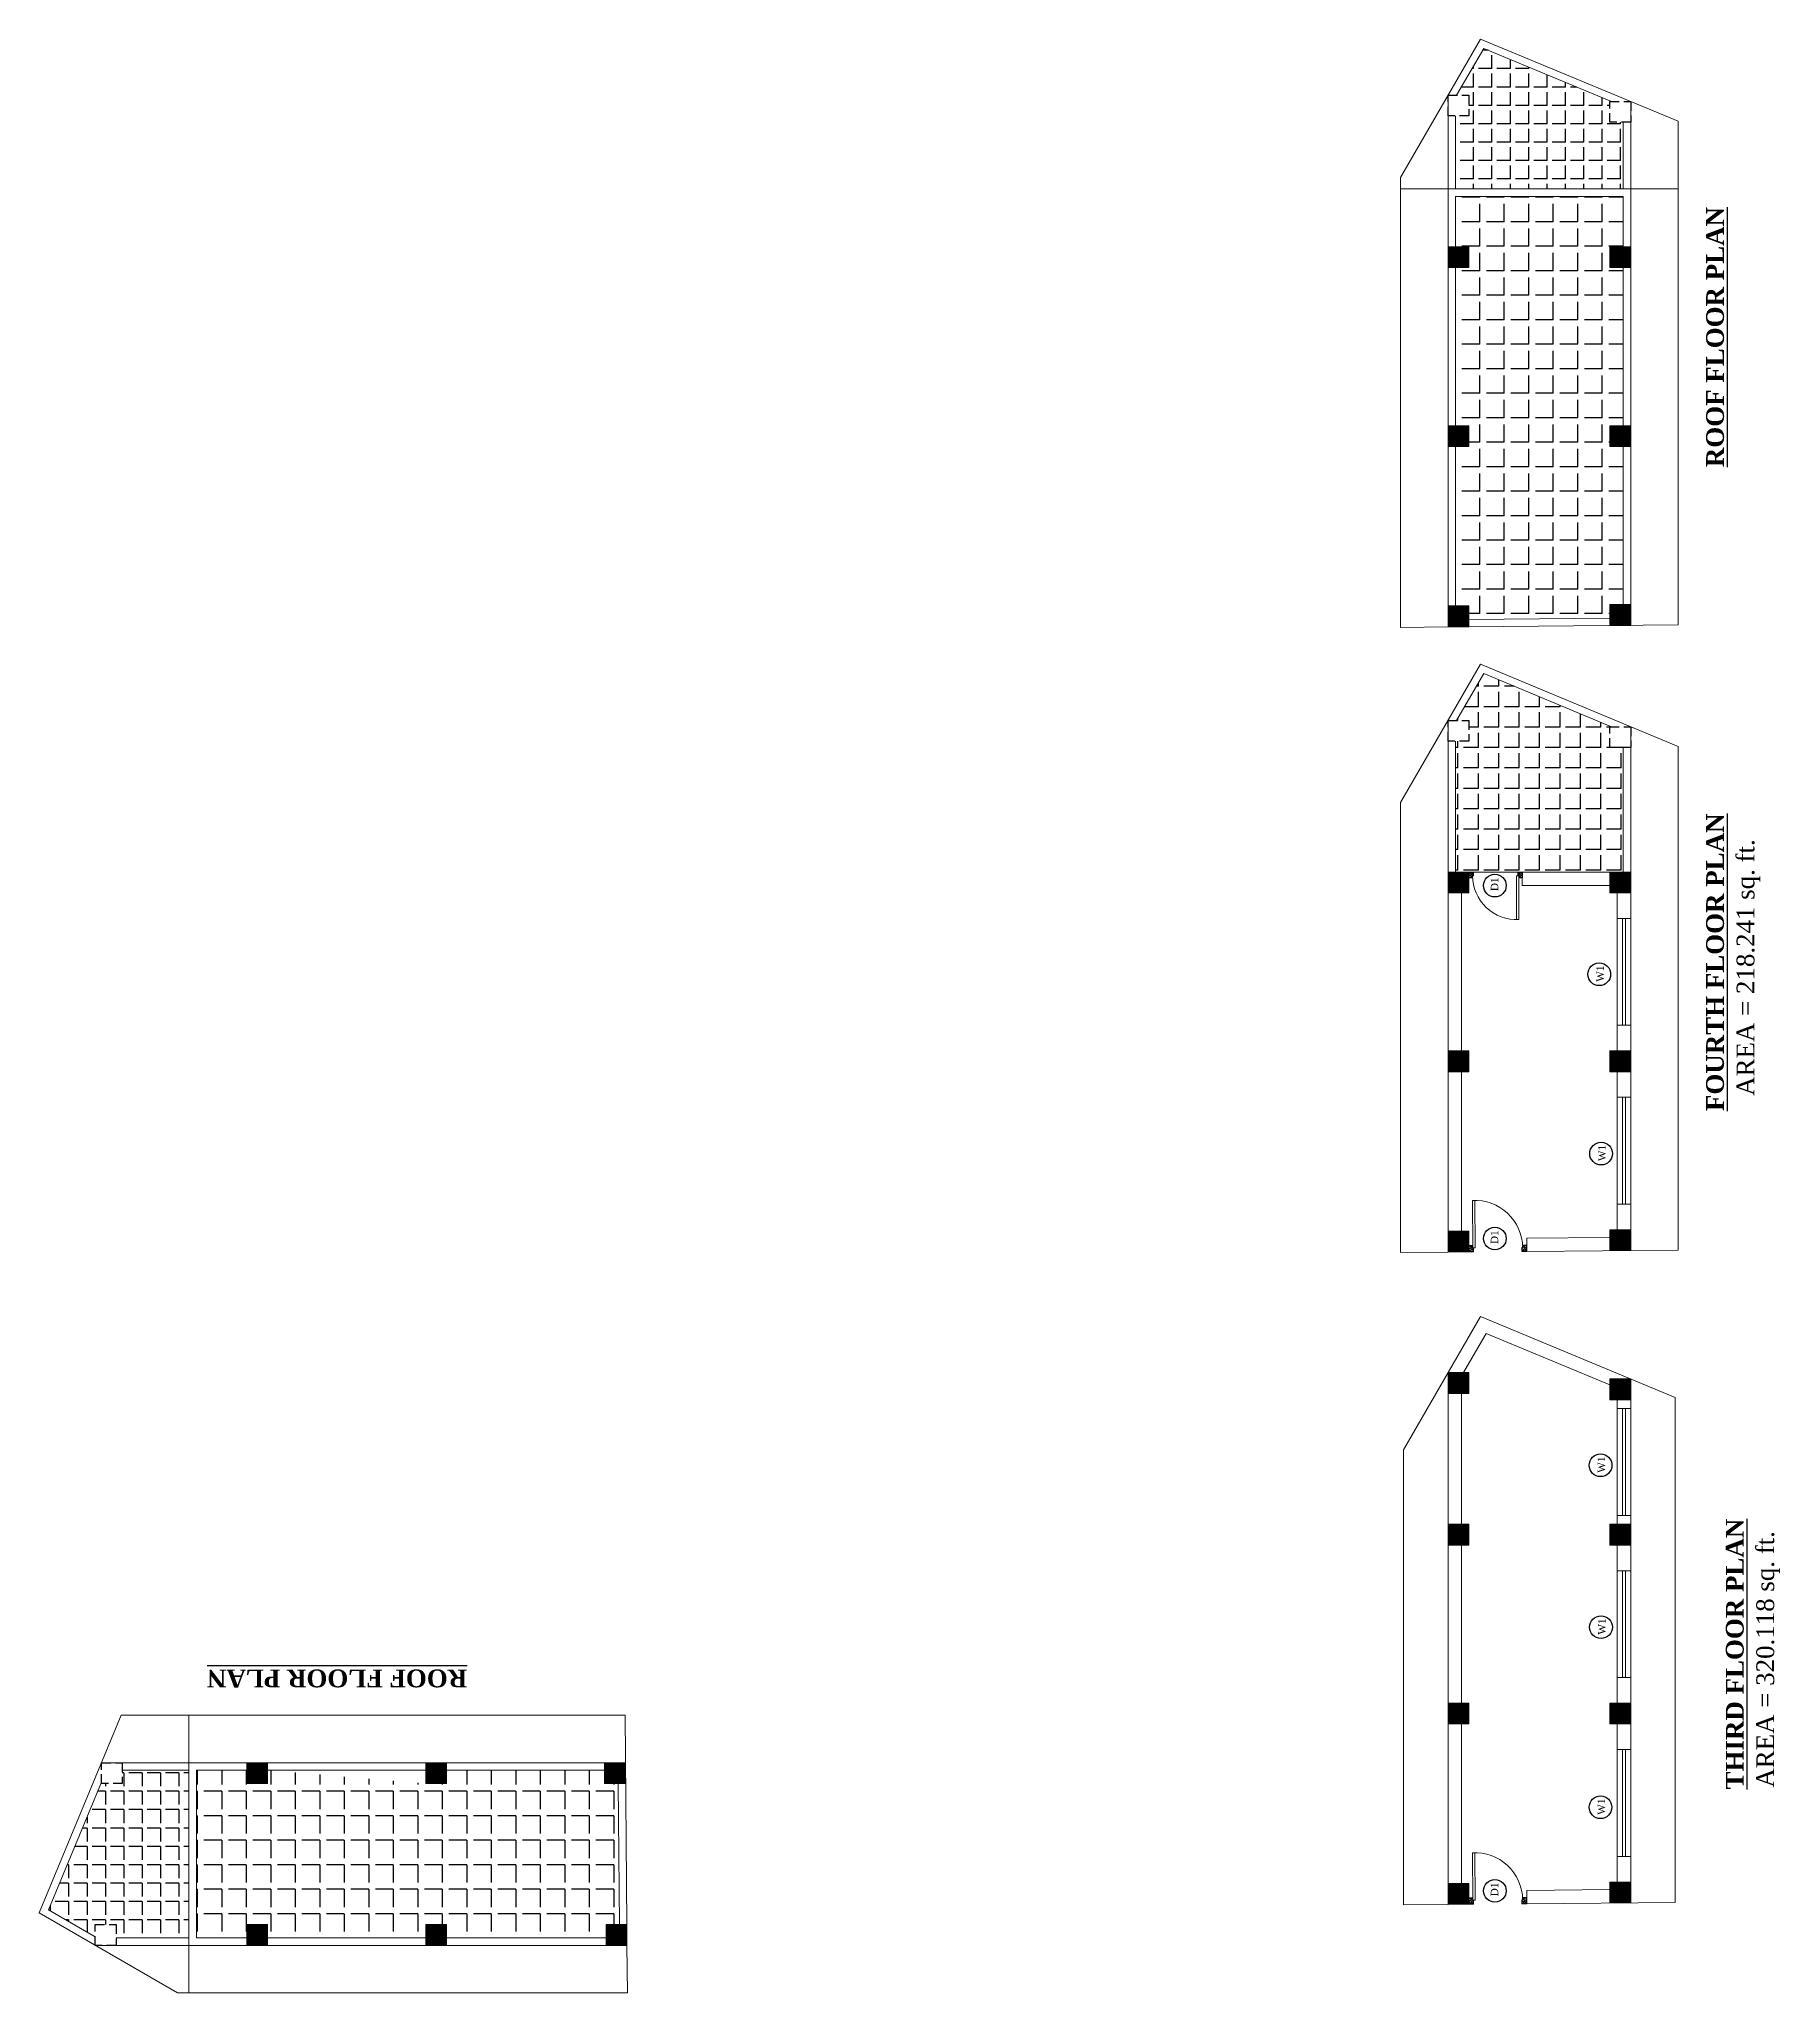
# Model space of a CAD drawing. Header units: inches. Extents: x 20273 to 41102, y -4696 to -1121.
# Drawn here: x 32241 to 33414, y -2437 to -1121 of the extents above; entities that cross this region are included whole.
import ezdxf

# ---------------------------------------------------------------- set-up
doc = ezdxf.new("R2010")
doc.units = ezdxf.units.IN
doc.header["$LTSCALE"] = 5
doc.header["$MEASUREMENT"] = 0
doc.linetypes.add('HIDDEN', pattern=[0.375, 0.25, -0.125])
doc.layers.add('A-WALL', color=7, linetype='Continuous', lineweight=9)
doc.layers.add('DOOR', color=62, linetype='Continuous', lineweight=0)
doc.layers.add('TEXT', color=6, linetype='Continuous')
doc.layers.add('WALL', color=7, linetype='Continuous')
doc.styles.add('ordinary', font='times.ttf')
pattern_1 = [(225, (58756.46304, -6069.60439), (0.08838834765, -0.08838834765), [])]
pattern_2 = [(135, (29525.58807, -28057.34977), (-0.08838834765, -0.08838834765), [])]
pattern_3 = [(135, (29525.58807, -28496.70388), (-0.08838834765, -0.08838834765), [])]
pattern_4 = [(135, (29525.58807, -27636.223), (-0.08838834765, -0.08838834765), [])]

# ---------------------------------------------------------------- blocks, each defined once
blk = doc.blocks.new('A$C27B36B59')
at = {"layer": 'DOOR'}
for p, q in [((0, 4), (0, 0)), ((2.5, 4), (0, 4)), ((0, 0), (3, 0)), ((2.5, 2.5), (2.5, 4)), ((3, 2.5), (2.5, 2.5)), ((3, 0), (3, 2.5))]:
    blk.add_line(p, q, dxfattribs=at)
for centre, radius, start, end in [((-1.4, -0.5), 4.75, 22.1411, 72.838), ((1.3, 2.1), 1.64, 45.138, 144.8948), ((2.2, 0.3), 2.49, 83.3149, 152.658), ((0.1, 0.4), 2.05, 349.4875, 93.6805), ((2, -0.5), 2.01, 58.7447, 166.495), ((-0.1, 0.3), 1.13, 343.542, 86.947), ((2.1, -0.4), 1.17, 38.2816, 160.1519)]:
    blk.add_arc(centre, radius, start, end, dxfattribs=at)
blk = doc.blocks.new('D2')
at = {"layer": 'DOOR'}
for p, q in [((74474, 24047.6), (74474, 24018.1)), ((74474, 24047.6), (74475.5, 24047.6)), ((74475.5, 24047.6), (74475.5, 24018.1))]:
    blk.add_line(p, q, dxfattribs=at)
blk.add_arc((74474, 24047.6), 29.5, 180, 272.9146, dxfattribs=at)
at = {"layer": 'DOOR', "xscale": -1, "rotation": 180}
blk.add_blockref('A$C27B36B59', (74442, 24050.1), dxfattribs=at)
at = {"layer": 'DOOR', "rotation": 180}
blk.add_blockref('A$C27B36B59', (74478, 24050.1), dxfattribs=at)

msp = doc.modelspace()

# ---------------------------------------------------------------- hatches: boundary and pattern name
at = {"layer": 'A-WALL', "ltscale": 5}
h = msp.add_hatch(dxfattribs=at)
h.set_pattern_fill('ANSI31', color=256, angle=90)
h.set_pattern_definition(pattern_4)
h.paths.add_polyline_path([(33204.2, -1260.83), (33190.2, -1260.83), (33190.2, -1274.83), (33204.2, -1274.83)])
h = msp.add_hatch(dxfattribs=at)
h.set_pattern_fill('ANSI31', color=256, angle=90)
h.set_pattern_definition(pattern_4)
h.paths.add_polyline_path([(33313.19, -1260.83), (33299.19, -1260.83), (33299.19, -1274.83), (33313.19, -1274.83)])
h = msp.add_hatch(dxfattribs=at)
h.set_pattern_fill('ANSI31', color=256, angle=90)
h.set_pattern_definition(pattern_4)
h.paths.add_polyline_path([(33204.2, -1381.33), (33190.2, -1381.33), (33190.2, -1395.33), (33204.2, -1395.33)])
h = msp.add_hatch(dxfattribs=at)
h.set_pattern_fill('ANSI31', color=256, angle=90)
h.set_pattern_definition(pattern_4)
h.paths.add_polyline_path([(33313.19, -1381.33), (33299.19, -1381.33), (33299.19, -1395.33), (33313.19, -1395.33)])
h = msp.add_hatch(dxfattribs=at)
h.set_pattern_fill('ANSI31', color=256, angle=90)
h.set_pattern_definition(pattern_4)
h.paths.add_polyline_path([(33204.2, -1502.76), (33190.2, -1502.76), (33190.2, -1516.76), (33204.2, -1516.76)])
h = msp.add_hatch(dxfattribs=at)
h.set_pattern_fill('ANSI31', color=256, angle=90)
h.set_pattern_definition(pattern_4)
h.paths.add_polyline_path([(33313.19, -1501.83), (33299.19, -1501.83), (33299.19, -1515.83), (33313.19, -1515.83)])
h = msp.add_hatch(dxfattribs=at)
h.set_pattern_fill('ANSI31', color=256, angle=90)
h.set_pattern_definition(pattern_2)
h.paths.add_polyline_path([(33204.2, -1681.96), (33190.2, -1681.96), (33190.2, -1695.96), (33204.2, -1695.96)])
h = msp.add_hatch(dxfattribs=at)
h.set_pattern_fill('ANSI31', color=256, angle=90)
h.set_pattern_definition(pattern_2)
h.paths.add_polyline_path([(33313.19, -1695.96), (33313.19, -1681.96), (33299.19, -1681.96), (33299.19, -1695.96)])
h = msp.add_hatch(dxfattribs=at)
h.set_pattern_fill('ANSI31', color=256, angle=90)
h.set_pattern_definition(pattern_2)
h.paths.add_polyline_path([(33204.2, -1802.46), (33190.2, -1802.46), (33190.2, -1816.46), (33204.2, -1816.46)])
h = msp.add_hatch(dxfattribs=at)
h.set_pattern_fill('ANSI31', color=256, angle=90)
h.set_pattern_definition(pattern_2)
h.paths.add_polyline_path([(33313.19, -1816.46), (33313.19, -1802.46), (33299.19, -1802.46), (33299.19, -1816.46)])
h = msp.add_hatch(dxfattribs=at)
h.set_pattern_fill('ANSI31', color=256, angle=90)
h.set_pattern_definition(pattern_2)
h.paths.add_polyline_path([(33204.2, -1923.88), (33190.2, -1923.88), (33190.2, -1937.88), (33204.2, -1937.88)])
h = msp.add_hatch(dxfattribs=at)
h.set_pattern_fill('ANSI31', color=256, angle=90)
h.set_pattern_definition(pattern_2)
h.paths.add_polyline_path([(33313.19, -1922.96), (33299.19, -1922.96), (33299.19, -1936.96), (33313.19, -1936.96)])
h = msp.add_hatch(dxfattribs=at)
h.set_pattern_fill('ANSI31', color=256, angle=90)
h.set_pattern_definition(pattern_3)
h.paths.add_polyline_path([(33190.2, -2019.19), (33190.2, -2033.19), (33204.2, -2033.19), (33204.2, -2019.19)])
h = msp.add_hatch(dxfattribs=at)
h.set_pattern_fill('ANSI31', color=256, angle=90)
h.set_pattern_definition(pattern_3)
h.paths.add_polyline_path([(33299.19, -2023.45), (33299.19, -2037.45), (33313.19, -2037.45), (33313.19, -2023.45)])
h = msp.add_hatch(dxfattribs=at)
h.set_pattern_fill('ANSI31', color=256, angle=90)
h.set_pattern_definition(pattern_3)
h.paths.add_polyline_path([(33204.2, -2121.32), (33190.2, -2121.32), (33190.2, -2135.32), (33204.2, -2135.32)])
h = msp.add_hatch(dxfattribs=at)
h.set_pattern_fill('ANSI31', color=256, angle=90)
h.set_pattern_definition(pattern_3)
h.paths.add_polyline_path([(33313.19, -2135.32), (33313.19, -2121.32), (33299.19, -2121.32), (33299.19, -2135.32)])
h = msp.add_hatch(dxfattribs=at)
h.set_pattern_fill('ANSI31', color=256, angle=90)
h.set_pattern_definition(pattern_3)
h.paths.add_polyline_path([(33204.2, -2241.82), (33190.2, -2241.82), (33190.2, -2255.82), (33204.2, -2255.82)])
h = msp.add_hatch(dxfattribs=at)
h.set_pattern_fill('ANSI31', color=256, angle=90)
h.set_pattern_definition(pattern_3)
h.paths.add_polyline_path([(33313.19, -2255.82), (33313.19, -2241.82), (33299.19, -2241.82), (33299.19, -2255.82)])
h = msp.add_hatch(dxfattribs=at)
h.set_pattern_fill('ANSI31', color=256, angle=180)
h.set_pattern_definition(pattern_1)
h.paths.add_polyline_path([(32395.07, -2282), (32381.07, -2282), (32381.07, -2296), (32395.07, -2296)])
h = msp.add_hatch(dxfattribs=at)
h.set_pattern_fill('ANSI31', color=256, angle=180)
h.set_pattern_definition(pattern_1)
h.paths.add_polyline_path([(32515.57, -2282), (32501.57, -2282), (32501.57, -2296), (32515.57, -2296)])
h = msp.add_hatch(dxfattribs=at)
h.set_pattern_fill('ANSI31', color=256, angle=180)
h.set_pattern_definition(pattern_1)
h.paths.add_polyline_path([(32636.07, -2282), (32622.07, -2282), (32622.07, -2296), (32636.07, -2296)])
h = msp.add_hatch(dxfattribs=at)
h.set_pattern_fill('ANSI31', color=256, angle=90)
h.set_pattern_definition(pattern_3)
h.paths.add_polyline_path([(33204.2, -2363.24), (33190.2, -2363.24), (33190.2, -2377.24), (33204.2, -2377.24)])
h = msp.add_hatch(dxfattribs=at)
h.set_pattern_fill('ANSI31', color=256, angle=90)
h.set_pattern_definition(pattern_3)
h.paths.add_polyline_path([(33313.19, -2362.32), (33299.19, -2362.32), (33299.19, -2376.32), (33313.19, -2376.32)])
h = msp.add_hatch(dxfattribs=at)
h.set_pattern_fill('ANSI31', color=256, angle=180)
h.set_pattern_definition(pattern_1)
h.paths.add_polyline_path([(32395.07, -2390.99), (32381.07, -2390.99), (32381.07, -2404.99), (32395.07, -2404.99)])
h = msp.add_hatch(dxfattribs=at)
h.set_pattern_fill('ANSI31', color=256, angle=180)
h.set_pattern_definition(pattern_1)
h.paths.add_polyline_path([(32501.57, -2390.99), (32501.57, -2404.99), (32515.57, -2404.99), (32515.57, -2390.99)])
h = msp.add_hatch(dxfattribs=at)
h.set_pattern_fill('ANSI31', color=256, angle=180)
h.set_pattern_definition(pattern_1)
h.paths.add_polyline_path([(32623, -2390.99), (32623, -2404.99), (32637, -2404.99), (32637, -2390.99)])
at = {"layer": 'WALL', "linetype": 'ByBlock', "ltscale": 5, "true_color": 0xf8991e}
h = msp.add_hatch(dxfattribs=at)
h.set_pattern_fill('ANGLE', color=30, scale=45, angle=90)
h.set_pattern_definition([(90, (31017.018, -31719.437), (-12.375, 4e-15), [9, -3.375]), (180, (31017.018, -31719.437), (-5e-15, -12.375), [9, -3.375])])
h.paths.add_polyline_path([(33195.2, -1221.83), (33308.19, -1221.83), (33308.19, -1176.97), (33299.19, -1176.97), (33299.19, -1162.97), (33300.17, -1162.97), (33214.19, -1127.2), (33195.97, -1158.71), (33204.2, -1158.71), (33204.2, -1172.71), (33195.2, -1172.71)])
h = msp.add_hatch(dxfattribs=at)
h.set_pattern_fill('ANGLE', color=30, scale=60, angle=90)
h.set_pattern_definition([(90, (31017.018, -31719.437), (-16.5, 5e-15), [12, -4.5]), (180, (31017.018, -31719.437), (-6e-15, -16.5), [12, -4.5])])
h.paths.add_polyline_path([(33204.2, -1381.33), (33204.2, -1395.33), (33195.2, -1395.33), (33195.2, -1502.76), (33204.2, -1502.76), (33204.2, -1511.76), (33299.19, -1510.95), (33299.19, -1501.83), (33308.19, -1501.83), (33308.19, -1395.33), (33299.19, -1395.33), (33299.19, -1381.33), (33308.19, -1381.33), (33308.19, -1274.83), (33299.19, -1274.83), (33299.19, -1260.83), (33308.19, -1260.83), (33308.19, -1226.83), (33195.2, -1226.83), (33195.2, -1260.83), (33204.2, -1260.83), (33204.2, -1274.83), (33195.2, -1274.83), (33195.2, -1381.33)])
h = msp.add_hatch(dxfattribs=at)
h.set_pattern_fill('ANGLE', color=30, scale=50, angle=90)
h.set_pattern_definition([(90, (29525.588, -29978.133), (-13.75, 4e-15), [10, -3.75]), (180, (29525.588, -29978.133), (-5e-15, -13.75), [10, -3.75])])
h.paths.add_polyline_path([(33214.19, -1548.32), (33195.97, -1579.84), (33204.2, -1579.84), (33204.2, -1593.84), (33195.2, -1593.84), (33195.2, -1681.96), (33240.2, -1681.96), (33308.19, -1681.96), (33308.19, -1598.09), (33299.19, -1598.09), (33299.19, -1584.09), (33300.17, -1584.09)])
h = msp.add_hatch(dxfattribs=at)
h.set_pattern_fill('ANGLE', color=30, scale=45, angle=180)
h.set_pattern_definition([(180, (62839.677, -4578.174), (-2e-15, -12.375), [9, -3.375]), (270, (62839.677, -4578.174), (12.375, -2e-15), [9, -3.375])])
h.paths.add_polyline_path([(32342.07, -2399.99), (32342.07, -2287), (32297.21, -2287), (32297.21, -2296), (32283.21, -2296), (32283.21, -2295.02), (32247.44, -2381.01), (32278.95, -2399.22), (32278.95, -2390.99), (32292.95, -2390.99), (32292.95, -2399.99)])
h = msp.add_hatch(dxfattribs=at)
h.set_pattern_fill('ANGLE', color=30, scale=60, angle=180)
h.set_pattern_definition([(180, (62839.677, -4578.174), (-2e-15, -16.5), [12, -4.5]), (270, (62839.677, -4578.174), (16.5, -3e-15), [12, -4.5])])
h.paths.add_polyline_path([(32501.57, -2390.99), (32515.57, -2390.99), (32515.57, -2399.99), (32623, -2399.99), (32623, -2390.99), (32632, -2390.99), (32631.19, -2296), (32622.07, -2296), (32622.07, -2287), (32515.57, -2287), (32515.57, -2296), (32501.57, -2296), (32395.07, -2287), (32395.07, -2296), (32381.07, -2296), (32381.07, -2287), (32347.07, -2287), (32347.07, -2399.99), (32381.07, -2399.99), (32381.07, -2390.99), (32395.07, -2390.99), (32395.07, -2399.99), (32501.57, -2399.99)])

# ---------------------------------------------------------------- linework, layer by layer
at = {"layer": 'A-WALL', "ltscale": 5}
for p, q in [((33212.05, -1120.9), (33158.2, -1214.09)), ((33214.19, -1127.2), (33195.97, -1158.71)), ((33345.19, -1176.28), (33212.05, -1120.9)), ((33300.17, -1162.97), (33214.19, -1127.2)), ((33190.2, -1158.71), (33190.2, -1221.83)), ((33313.19, -1221.83), (33313.19, -1162.97)), ((33195.2, -1172.71), (33195.2, -1221.83)), ((33308.19, -1221.83), (33308.19, -1176.97)), ((33345.19, -1515.56), (33345.19, -1176.28)), ((33158.2, -1214.09), (33158.2, -1517.15)), ((33158.2, -1221.83), (33345.19, -1221.83)), ((33190.2, -1221.83), (33190.2, -1516.88)), ((33313.19, -1515.83), (33313.19, -1221.83)), ((33195.2, -1226.83), (33308.19, -1226.83)), ((33195.2, -1226.83), (33195.2, -1260.83)), ((33308.19, -1260.83), (33308.19, -1226.83)), ((33195.2, -1274.83), (33195.2, -1381.33)), ((33308.19, -1381.46), (33308.19, -1274.83)), ((33195.2, -1395.33), (33195.2, -1502.76)), ((33308.19, -1501.83), (33308.19, -1395.33)), ((33204.16, -1511.76), (33299.19, -1510.95)), ((33158.2, -1517.15), (33190.2, -1516.88)), ((33190.2, -1516.88), (33204.2, -1516.76)), ((33195.2, -1516.76), (33195.2, -1516.88)), ((33204.2, -1516.76), (33345.19, -1515.56)), ((33212.05, -1542.02), (33158.2, -1635.21)), ((33214.19, -1548.32), (33195.97, -1579.84)), ((33345.19, -1597.41), (33212.05, -1542.02)), ((33300.17, -1584.09), (33214.19, -1548.32)), ((33190.2, -1579.84), (33190.2, -1938)), ((33313.19, -1936.96), (33313.19, -1584.09)), ((33195.2, -1593.84), (33195.2, -1681.96)), ((33308.19, -1681.96), (33308.19, -1598.09)), ((33345.19, -1936.69), (33345.19, -1597.41)), ((33158.2, -1635.21), (33158.2, -1938.27)), ((33204.2, -1681.96), (33240.2, -1681.96)), ((33240.2, -1681.96), (33299.19, -1681.96)), ((33240.2, -1681.96), (33240.2, -1690.96)), ((33199.2, -1695.96), (33199.2, -1802.46)), ((33240.2, -1690.96), (33299.19, -1690.96)), ((33304.19, -1695.96), (33304.19, -1802.46)), ((33304.19, -1713.21), (33313.19, -1713.21)), ((33307.69, -1785.21), (33307.69, -1713.21)), ((33309.69, -1785.21), (33309.69, -1713.21)), ((33304.19, -1785.21), (33313.19, -1785.21)), ((33199.2, -1816.46), (33199.2, -1923.88)), ((33304.19, -1816.46), (33304.19, -1922.96)), ((33304.19, -1833.71), (33313.19, -1833.71)), ((33307.69, -1905.71), (33307.69, -1833.71)), ((33309.69, -1905.71), (33309.69, -1833.71)), ((33304.19, -1905.71), (33313.19, -1905.71)), ((33243.2, -1928.55), (33299.19, -1928.08)), ((33243.2, -1928.55), (33243.2, -1937.55)), ((33158.2, -1938.27), (33190.2, -1938)), ((33190.2, -1938), (33204.2, -1937.88)), ((33243.2, -1937.55), (33345.19, -1936.69)), ((33212.05, -1981.38), (33160.2, -2071.11)), ((33343.19, -2035.93), (33212.05, -1981.38)), ((33215.89, -1992.72), (33200.59, -2019.19)), ((33299.19, -2027.37), (33215.89, -1992.72)), ((33190.2, -2019.19), (33190.2, -2377.36)), ((33313.19, -2376.32), (33313.19, -2023.45)), ((33199.2, -2033.19), (33199.2, -2121.32)), ((33304.19, -2037.45), (33304.19, -2121.32)), ((33343.19, -2376.06), (33343.19, -2035.93)), ((33304.19, -2043.38), (33313.19, -2043.38)), ((33307.69, -2115.38), (33307.69, -2043.38)), ((33309.69, -2115.38), (33309.69, -2043.38)), ((33160.2, -2071.11), (33160.2, -2377.61)), ((33304.19, -2115.38), (33313.19, -2115.38)), ((33199.2, -2135.32), (33199.2, -2241.82)), ((33304.19, -2135.32), (33304.19, -2241.82)), ((33304.19, -2152.57), (33313.19, -2152.57)), ((33307.69, -2224.57), (33307.69, -2152.57)), ((33309.69, -2224.57), (33309.69, -2152.57)), ((33304.19, -2224.57), (33313.19, -2224.57)), ((32296.52, -2250), (32241.14, -2383.14)), ((32635.8, -2250), (32296.52, -2250)), ((32342.07, -2436.99), (32342.07, -2250)), ((32637, -2390.99), (32635.8, -2250)), ((33199.2, -2255.82), (33199.2, -2363.24)), ((33304.19, -2255.82), (33304.19, -2362.32)), ((33304.19, -2273.07), (33313.19, -2273.07)), ((33307.69, -2345.07), (33307.69, -2273.07)), ((33309.69, -2345.07), (33309.69, -2273.07)), ((32342.07, -2282), (32283.21, -2282)), ((32342.07, -2287), (32297.21, -2287)), ((32636.07, -2282), (32342.07, -2282)), ((32347.07, -2399.99), (32347.07, -2287)), ((32381.07, -2287), (32347.07, -2287)), ((32501.7, -2287), (32395.07, -2287)), ((32622.07, -2287), (32515.57, -2287)), ((32283.21, -2295.02), (32247.44, -2381.01)), ((32632, -2391.04), (32631.19, -2296)), ((33304.19, -2345.07), (33313.19, -2345.07)), ((33243.2, -2367.91), (33299.19, -2367.43)), ((33243.2, -2367.91), (33243.2, -2376.91)), ((32247.44, -2381.01), (32278.95, -2399.22)), ((33160.2, -2377.61), (33190.2, -2377.36)), ((33190.2, -2377.36), (33204.2, -2377.24)), ((33243.2, -2376.91), (33343.19, -2376.06)), ((32241.14, -2383.14), (32334.33, -2436.99)), ((32637.12, -2404.99), (32637, -2390.99)), ((32278.95, -2404.99), (32342.07, -2404.99)), ((32292.95, -2399.99), (32342.07, -2399.99)), ((32342.07, -2404.99), (32637.12, -2404.99)), ((32347.07, -2399.99), (32381.07, -2399.99)), ((32395.07, -2399.99), (32501.57, -2399.99)), ((32515.57, -2399.99), (32623, -2399.99)), ((32637, -2399.99), (32637.12, -2399.99)), ((32637.39, -2436.99), (32637.12, -2404.99)), ((32334.33, -2436.99), (32637.39, -2436.99))]:
    msp.add_line(p, q, dxfattribs=at)
for points in [[(33190.2, -1274.83), (33190.2, -1260.83), (33204.2, -1260.83), (33204.2, -1274.83)], [(33299.19, -1274.83), (33299.19, -1260.83), (33313.19, -1260.83), (33313.19, -1274.83)], [(33190.2, -1395.33), (33190.2, -1381.33), (33204.2, -1381.33), (33204.2, -1395.33)], [(33299.19, -1395.33), (33299.19, -1381.33), (33313.19, -1381.33), (33313.19, -1395.33)], [(33190.2, -1516.76), (33190.2, -1502.76), (33204.2, -1502.76), (33204.2, -1516.76)], [(33299.19, -1515.83), (33299.19, -1501.83), (33313.19, -1501.83), (33313.19, -1515.83)], [(33190.2, -1695.96), (33190.2, -1681.96), (33204.2, -1681.96), (33204.2, -1695.96)], [(33299.19, -1695.96), (33299.19, -1681.96), (33313.19, -1681.96), (33313.19, -1695.96)], [(33190.2, -1816.46), (33190.2, -1802.46), (33204.2, -1802.46), (33204.2, -1816.46)], [(33299.19, -1816.46), (33299.19, -1802.46), (33313.19, -1802.46), (33313.19, -1816.46)], [(33190.2, -1937.88), (33190.2, -1923.88), (33204.2, -1923.88), (33204.2, -1937.88)], [(33299.19, -1936.96), (33299.19, -1922.96), (33313.19, -1922.96), (33313.19, -1936.96)], [(33190.2, -2033.19), (33190.2, -2019.19), (33204.2, -2019.19), (33204.2, -2033.19)], [(33299.19, -2037.45), (33299.19, -2023.45), (33313.19, -2023.45), (33313.19, -2037.45)], [(33190.2, -2135.32), (33190.2, -2121.32), (33204.2, -2121.32), (33204.2, -2135.32)], [(33299.19, -2135.32), (33299.19, -2121.32), (33313.19, -2121.32), (33313.19, -2135.32)], [(33190.2, -2255.82), (33190.2, -2241.82), (33204.2, -2241.82), (33204.2, -2255.82)], [(33299.19, -2255.82), (33299.19, -2241.82), (33313.19, -2241.82), (33313.19, -2255.82)], [(32395.07, -2296), (32381.07, -2296), (32381.07, -2282), (32395.07, -2282)], [(32515.57, -2296), (32501.57, -2296), (32501.57, -2282), (32515.57, -2282)], [(32636.07, -2296), (32622.07, -2296), (32622.07, -2282), (32636.07, -2282)], [(33190.2, -2377.24), (33190.2, -2363.24), (33204.2, -2363.24), (33204.2, -2377.24)], [(33299.19, -2376.32), (33299.19, -2362.32), (33313.19, -2362.32), (33313.19, -2376.32)], [(32395.07, -2404.99), (32381.07, -2404.99), (32381.07, -2390.99), (32395.07, -2390.99)], [(32515.57, -2404.99), (32501.57, -2404.99), (32501.57, -2390.99), (32515.57, -2390.99)], [(32637, -2404.99), (32623, -2404.99), (32623, -2390.99), (32637, -2390.99)]]:
    msp.add_lwpolyline(points, close=True, dxfattribs=at)
at = {"layer": 'TEXT'}
for centre in [(33221.73, -1691.12), (33292.05, -1750.85), (33293.28, -1871.66), (33221.73, -1928.85), (33292.93, -2081.6), (33293.21, -2190.61), (33292.86, -2311.95), (33221.73, -2368.21)]:
    msp.add_circle(centre, 7.64, dxfattribs=at)
at = {"layer": 'WALL', "color": 2, "linetype": 'HIDDEN', "ltscale": 5}
for points in [[(33190.2, -1172.71), (33190.2, -1158.71), (33204.2, -1158.71), (33204.2, -1172.71)], [(33299.19, -1176.97), (33299.19, -1162.97), (33313.19, -1162.97), (33313.19, -1176.97)], [(33190.2, -1593.84), (33190.2, -1579.84), (33204.2, -1579.84), (33204.2, -1593.84)], [(33299.19, -1598.09), (33299.19, -1584.09), (33313.19, -1584.09), (33313.19, -1598.09)], [(32297.21, -2296), (32283.21, -2296), (32283.21, -2282), (32297.21, -2282)], [(32292.95, -2404.99), (32278.95, -2404.99), (32278.95, -2390.99), (32292.95, -2390.99)]]:
    msp.add_lwpolyline(points, close=True, dxfattribs=at)

# ---------------------------------------------------------------- block references
at = {"layer": 'WALL', "color": 2, "linetype": 'ByBlock'}
msp.add_blockref('D2', (-41237.75, -25732.05), dxfattribs=at)
at = {"layer": 'WALL', "color": 2, "linetype": 'ByBlock', "xscale": 1.083333333326322, "yscale": 1.083333333326322, "zscale": 1.083333333326322, "rotation": 180.485762691485}
for p in [(113664.86, 24799.49), (113664.86, 24360.13)]:
    msp.add_blockref('D2', p, dxfattribs=at)

# ---------------------------------------------------------------- texts
at = {"layer": 'TEXT', "style": 'ordinary'}
for s, rotation, p in [('D1', 90, (33223.96, -1694.83)), ('W1', 90.00039, (33295.12, -1755.88)), ('W1', 90.00039, (33296.34, -1876.69)), ('D1', 90, (33223.96, -1932.56)), ('W1', 90.00039, (33295.99, -2086.64)), ('W1', 90.00039, (33296.27, -2195.64)), ('W1', 90.00039, (33295.92, -2316.99)), ('D1', 90, (33223.96, -2371.91))]:
    msp.add_text(s, height=5, rotation=rotation, dxfattribs=at).set_placement(p)
at = {"layer": 'TEXT', "char_height": 12, "width": 219.8151, "attachment_point": 8, "style": 'ordinary'}
for s, insert, rotation in [('{\\fTimes New Roman|b1|i0|c0|p18;\\LROOF FLOOR PLAN}', (33376.19, -1321.63), 89.99961), ('{\\fTimes New Roman|b1|i0|c0|p18;\\LFOURTH FLOOR PLAN}', (33376.19, -1742.75), 89.99961), ('AREA = 218.241 sq. ft.', (33400.43, -1746.34), 89.99961), ('{\\fTimes New Roman|b1|i0|c0|p18;\\LTHIRD FLOOR PLAN}', (33389.48, -2208.75), 89.99961), ('AREA = 320.118 sq. ft.', (33413.72, -2212.34), 89.99961), ('{\\fTimes New Roman|b1|i0|c0|p18;\\LROOF FLOOR PLAN}', (32441.87, -2219), 179.99961)]:
    msp.add_mtext(s, dxfattribs=dict(at, insert=insert, rotation=rotation))

doc.saveas('drawing.dxf')
